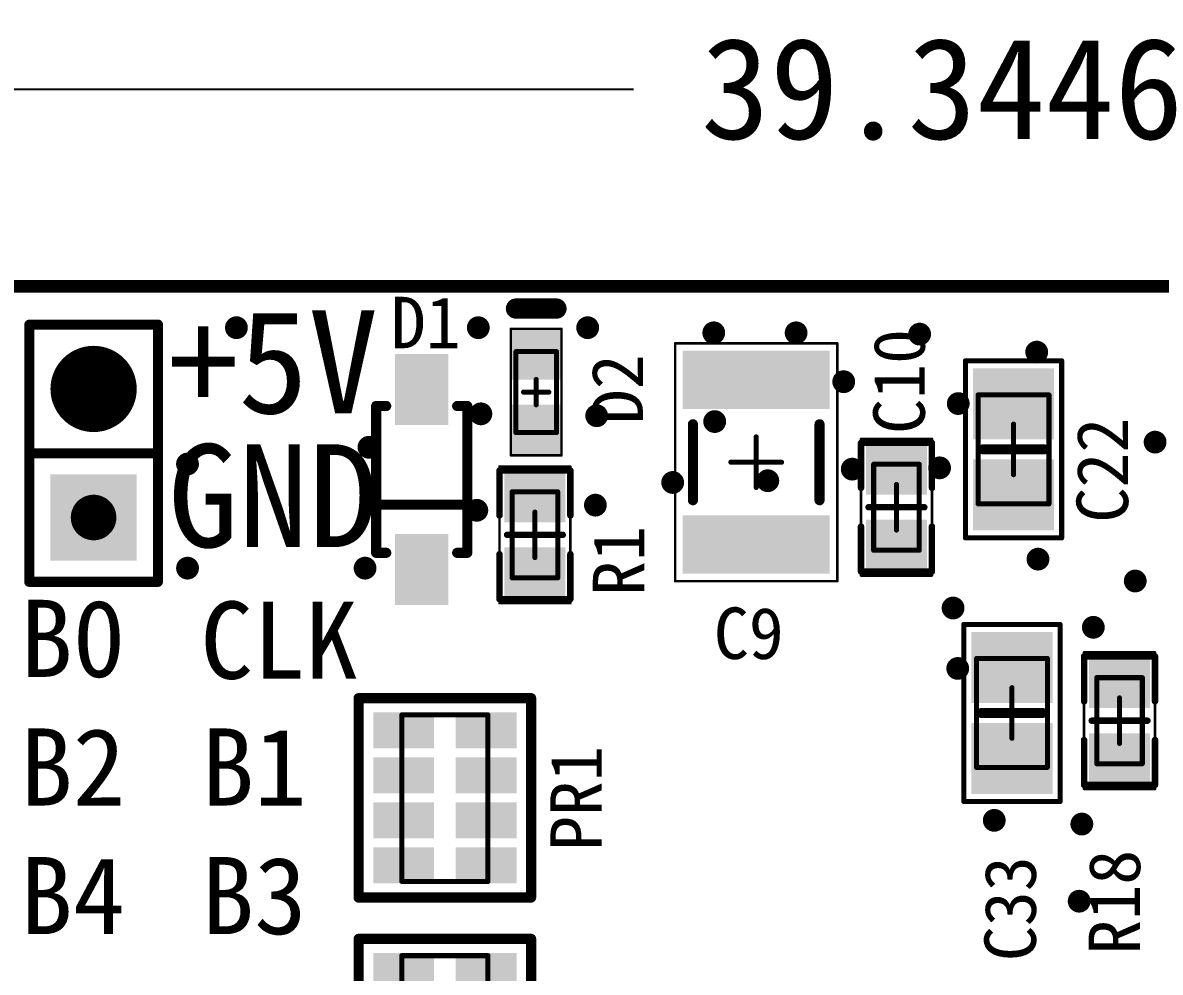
# Model space of a CAD drawing. Extents: x 75 to 173, y 40 to 188.
# Drawn here: x 91.92 to 114.38, y 90.14 to 108.9 of the extents above; entities that cross this region are included whole.
import ezdxf

# ---------------------------------------------------------------- set-up
doc = ezdxf.new("R2010")
doc.units = 0
doc.header["$MEASUREMENT"] = 0
doc.layers.get('0').update_dxf_attribs({"linetype": 'CONTINUOUS'})
doc.layers.get('Defpoints').update_dxf_attribs({"linetype": 'CONTINUOUS'})
for name, color, linetype in [('BOTTOMSOLDER', 6, 'CONTINUOUS'), ('DRILLDRAWING', 1, 'CONTINUOUS'), ('KEEPOUTLAYER', 6, 'CONTINUOUS'), ('MECHANICAL13', 56, 'CONTINUOUS'), ('MECHANICAL15', 56, 'CONTINUOUS'), ('MULTILAYER', 9, 'CONTINUOUS'), ('TOPOVERLAY', 2, 'CONTINUOUS'), ('TOPPASTE', 8, 'CONTINUOUS'), ('TOPSOLDER', 216, 'CONTINUOUS')]:
    doc.layers.add(name, color=color, linetype=linetype)
doc.dimstyles.get("Standard").update_dxf_attribs({"dimtxt": 0.18, "dimasz": 0.18, "dimexe": 0.18, "dimexo": 0.0625, "dimgap": 0.09, "dimtad": 0, "dimtih": 1, "dimtoh": 1, "dimdec": 4, "dimzin": 0, "dimdsep": 46, "dimtxsty": 'STANDARD', "dimcen": 0.09, "dimadec": 0, "dimazin": 0, "dimtfac": 1, "dimtdec": 4, "dimtofl": 0, "dimtmove": 0, "dimatfit": 0, "dimfxl": 1, "dimtolj": 1, "dimtzin": 0, "dimarcsym": 0})

# ---------------------------------------------------------------- blocks, each defined once
blk = doc.blocks.new('R0603_12')
at = {"layer": 'MECHANICAL13', "const_width": 0.1}
for points in [[(0.849998, 0.449999), (-0.850001, 0.449999)], [(-0.850001, -0.450002), (-0.850001, 0.449999)], [(0.849998, -0.450002), (0.849998, 0.449999)], [(0.849998, -0.450002), (-0.850001, -0.450002)]]:
    blk.add_lwpolyline(points, dxfattribs=at)
at = {"layer": 'MECHANICAL13', "const_width": 0.05}
for points in [[(-0.875, 0.449999, 1), (-0.825002, 0.449999, 1)], [(-0.875, 0.449999, 1), (-0.825002, 0.449999, 1)], [(0.825, 0.449999, 1), (0.874997, 0.449999, 1)], [(0.825, 0.449999, 1), (0.874997, 0.449999, 1)], [(-0.875, -0.450002, 1), (-0.825002, -0.450002, 1)], [(-0.875, -0.450002, 1), (-0.825002, -0.450002, 1)], [(0.825, -0.450002, 1), (0.874997, -0.450002, 1)], [(0.825, -0.450002, 1), (0.874997, -0.450002, 1)]]:
    blk.add_lwpolyline(points, format="xyb", close=True, dxfattribs=at)
at = {"layer": 'MECHANICAL15'}
for points, const_width in [([(-1.35, -0.700001), (-1.35, 0.700001)], 0.05), ([(1.35, 0.700001), (-1.35, 0.700001)], 0.05), ([(1.35, -0.700001), (1.35, 0.700001)], 0.05), ([(0, -0.450002), (0, 0.449999)], 0.1), ([(0.449999, 0), (-0.450002, 0)], 0.1), ([(1.35, -0.700001), (-1.35, -0.700001)], 0.05)]:
    blk.add_lwpolyline(points, dxfattribs=dict(at, const_width=const_width))
for points, const_width in [([(-1.362499, 0.700001, 1), (-1.3375, 0.700001, 1)], 0.024999), ([(-1.362499, 0.700001, 1), (-1.3375, 0.700001, 1)], 0.024999), ([(1.3375, 0.700001, 1), (1.362499, 0.700001, 1)], 0.024999), ([(1.3375, 0.700001, 1), (1.362499, 0.700001, 1)], 0.024999), ([(-0.024999, 0.449999, 1), (0.024999, 0.449999, 1)], 0.05), ([(-0.475, 0, 1), (-0.425003, 0, 1)], 0.05), ([(0.425, 0, 1), (0.474998, 0, 1)], 0.05), ([(-0.024999, -0.450002, 1), (0.024999, -0.450002, 1)], 0.05), ([(-1.362499, -0.700001, 1), (-1.3375, -0.700001, 1)], 0.024999), ([(-1.362499, -0.700001, 1), (-1.3375, -0.700001, 1)], 0.024999), ([(1.3375, -0.700001, 1), (1.362499, -0.700001, 1)], 0.024999), ([(1.3375, -0.700001, 1), (1.362499, -0.700001, 1)], 0.024999)]:
    blk.add_lwpolyline(points, format="xyb", close=True, dxfattribs=dict(at, const_width=const_width))
at = {"layer": 'TOPOVERLAY', "const_width": 0.127}
for points in [[(-0.381, 0.700001), (-1.27, 0.700001)], [(-1.27, -0.700001), (-1.27, 0.700001)], [(1.27, 0.700001), (0.381, 0.700001)], [(1.27, -0.700001), (1.27, 0.700001)], [(0, -0.549999), (0, 0.549999)], [(-0.381, -0.700001), (-1.27, -0.700001)], [(1.27, -0.700001), (0.381, -0.700001)]]:
    blk.add_lwpolyline(points, dxfattribs=at)
at = {"layer": 'TOPOVERLAY', "const_width": 0.0635}
for points in [[(-1.30175, 0.700001, 1), (-1.23825, 0.700001, 1)], [(-1.30175, 0.700001, 1), (-1.23825, 0.700001, 1)], [(-0.41275, 0.700001, 1), (-0.34925, 0.700001, 1)], [(0.34925, 0.700001, 1), (0.41275, 0.700001, 1)], [(1.23825, 0.700001, 1), (1.30175, 0.700001, 1)], [(1.23825, 0.700001, 1), (1.30175, 0.700001, 1)], [(-0.03175, 0.549999, 1), (0.03175, 0.549999, 1)], [(-1.30175, -0.700001, 1), (-1.23825, -0.700001, 1)], [(-1.30175, -0.700001, 1), (-1.23825, -0.700001, 1)], [(-0.41275, -0.700001, 1), (-0.34925, -0.700001, 1)], [(-0.03175, -0.549999, 1), (0.03175, -0.549999, 1)], [(0.34925, -0.700001, 1), (0.41275, -0.700001, 1)], [(1.23825, -0.700001, 1), (1.30175, -0.700001, 1)], [(1.23825, -0.700001, 1), (1.30175, -0.700001, 1)]]:
    blk.add_lwpolyline(points, format="xyb", close=True, dxfattribs=at)
at = {"layer": 'TOPPASTE'}
for points in [[(-0.350002, -0.499999), (-0.350002, 0.499999), (-1.15, -0.499999), (-1.15, 0.499999)], [(1.149998, -0.499999), (1.149998, 0.499999), (0.349999, -0.499999), (0.349999, 0.499999)]]:
    blk.add_solid(points, dxfattribs=at)
at = {"layer": 'TOPSOLDER'}
for points in [[(-0.248402, -0.601599), (-0.248402, 0.601599), (-1.2516, -0.601599), (-1.2516, 0.601599)], [(1.251598, -0.601599), (1.251598, 0.601599), (0.248399, -0.601599), (0.248399, 0.601599)]]:
    blk.add_solid(points, dxfattribs=at)
blk = doc.blocks.new('1N5819_15')
at = {"layer": 'TOPOVERLAY', "const_width": 0.2}
for points in [[(-1.45, 0.900001), (-1.45, 0.699999)], [(-1.45, 0.900001), (1.45, 0.900001)], [(-0.499999, 0.900001), (-0.499999, -0.900001)], [(1.45, 0.900001), (1.45, 0.699999)], [(-1.45, -0.700001), (-1.45, -0.900003)], [(1.45, -0.700001), (1.45, -0.900003)], [(-1.45, -0.900001), (1.45, -0.900001)]]:
    blk.add_lwpolyline(points, dxfattribs=at)
at = {"layer": 'TOPOVERLAY', "const_width": 0.1}
for points in [[(-1.5, 0.900001, 1), (-1.4, 0.900001, 1)], [(-1.5, 0.900001, 1), (-1.4, 0.900001, 1)], [(-0.549999, 0.900001, 1), (-0.449999, 0.900001, 1)], [(1.4, 0.900001, 1), (1.5, 0.900001, 1)], [(1.4, 0.900001, 1), (1.5, 0.900001, 1)], [(-1.5, 0.699999, 1), (-1.4, 0.699999, 1)], [(1.4, 0.699999, 1), (1.5, 0.699999, 1)], [(-1.5, -0.700001, 1), (-1.4, -0.700001, 1)], [(1.4, -0.700001, 1), (1.5, -0.700001, 1)], [(-1.5, -0.900001, 1), (-1.4, -0.900001, 1)], [(-1.5, -0.900003, 1), (-1.4, -0.900003, 1)], [(-0.549999, -0.900001, 1), (-0.449999, -0.900001, 1)], [(1.4, -0.900001, 1), (1.5, -0.900001, 1)], [(1.4, -0.900003, 1), (1.5, -0.900003, 1)]]:
    blk.add_lwpolyline(points, format="xyb", close=True, dxfattribs=at)
at = {"layer": 'TOPPASTE'}
for points in [[(-2.377999, -0.425), (-1.178001, -0.425), (-2.377999, 0.425), (-1.178001, 0.425)], [(1.178001, -0.425), (2.377999, -0.425), (1.178001, 0.425), (2.377999, 0.425)]]:
    blk.add_solid(points, dxfattribs=at)
at = {"layer": 'TOPSOLDER'}
for points in [[(-2.479599, -0.5266), (-1.076401, -0.5266), (-2.479599, 0.5266), (-1.076401, 0.5266)], [(1.076401, -0.5266), (2.479599, -0.5266), (1.076401, 0.5266), (2.479599, 0.5266)]]:
    blk.add_solid(points, dxfattribs=at)
blk = doc.blocks.new('C0805_17')
at = {"layer": 'MECHANICAL13', "const_width": 0.1}
for points in [[(1.075002, 0.700004), (-1.074999, 0.700004)], [(-1.074999, -0.699996), (-1.074999, 0.700004)], [(1.075002, -0.699996), (1.075002, 0.700004)], [(1.075002, -0.699996), (-1.074999, -0.699996)]]:
    blk.add_lwpolyline(points, dxfattribs=at)
at = {"layer": 'MECHANICAL13', "const_width": 0.05}
for points in [[(-1.099998, 0.700004, 1), (-1.05, 0.700004, 1)], [(-1.099998, 0.700004, 1), (-1.05, 0.700004, 1)], [(1.050003, 0.700004, 1), (1.1, 0.700004, 1)], [(1.050003, 0.700004, 1), (1.1, 0.700004, 1)], [(-1.099998, -0.699996, 1), (-1.05, -0.699996, 1)], [(-1.099998, -0.699996, 1), (-1.05, -0.699996, 1)], [(1.050003, -0.699996, 1), (1.1, -0.699996, 1)], [(1.050003, -0.699996, 1), (1.1, -0.699996, 1)]]:
    blk.add_lwpolyline(points, format="xyb", close=True, dxfattribs=at)
at = {"layer": 'MECHANICAL15', "const_width": 0.1}
for points in [[(1.750002, 0.950003), (-1.749999, 0.950003)], [(-1.749999, -0.949996), (-1.749999, 0.950003)], [(1.750002, -0.949996), (1.750002, 0.950003)], [(0.000003, -0.499996), (0.000003, 0.500004)], [(0.500002, 0.000003), (-0.499999, 0.000003)], [(1.750002, -0.949996), (-1.749999, -0.949996)]]:
    blk.add_lwpolyline(points, dxfattribs=at)
at = {"layer": 'MECHANICAL15', "const_width": 0.05}
for points in [[(-1.774998, 0.950003, 1), (-1.725, 0.950003, 1)], [(-1.774998, 0.950003, 1), (-1.725, 0.950003, 1)], [(1.725003, 0.950003, 1), (1.775, 0.950003, 1)], [(1.725003, 0.950003, 1), (1.775, 0.950003, 1)], [(-0.024996, 0.500004, 1), (0.025001, 0.500004, 1)], [(-0.524998, 0.000003, 1), (-0.475, 0.000003, 1)], [(0.475003, 0.000003, 1), (0.525, 0.000003, 1)], [(-0.024996, -0.499996, 1), (0.025001, -0.499996, 1)], [(-1.774998, -0.949996, 1), (-1.725, -0.949996, 1)], [(-1.774998, -0.949996, 1), (-1.725, -0.949996, 1)], [(1.725003, -0.949996, 1), (1.775, -0.949996, 1)], [(1.725003, -0.949996, 1), (1.775, -0.949996, 1)]]:
    blk.add_lwpolyline(points, format="xyb", close=True, dxfattribs=at)
at = {"layer": 'TOPOVERLAY', "const_width": 0.2}
blk.add_lwpolyline([(0, -0.599999), (0, 0.599999)], dxfattribs=at)
at = {"layer": 'TOPOVERLAY', "const_width": 0.1}
for points in [[(-0.05, 0.599999, 1), (0.05, 0.599999, 1)], [(-0.05, -0.599999, 1), (0.05, -0.599999, 1)]]:
    blk.add_lwpolyline(points, format="xyb", close=True, dxfattribs=at)
at = {"layer": 'TOPPASTE'}
for points in [[(-0.299999, -0.699996), (-0.299999, 0.700001), (-1.499997, -0.699996), (-1.499997, 0.700001)], [(1.5, -0.699996), (1.5, 0.700001), (0.300002, -0.699996), (0.300002, 0.700001)]]:
    blk.add_solid(points, dxfattribs=at)
at = {"layer": 'TOPSOLDER'}
for points in [[(-0.198399, -0.801596), (-0.198399, 0.801601), (-1.601597, -0.801596), (-1.601597, 0.801601)], [(1.6016, -0.801596), (1.6016, 0.801601), (0.198402, -0.801596), (0.198402, 0.801601)]]:
    blk.add_solid(points, dxfattribs=at)
blk = doc.blocks.new('R0603_74')
at = {"layer": 'MECHANICAL13', "const_width": 0.1}
for points in [[(-0.850001, 0.449999), (0.849998, 0.449999)], [(-0.850001, 0.449999), (-0.850001, -0.450002)], [(0.849998, 0.449999), (0.849998, -0.450002)], [(-0.850001, -0.450002), (0.849998, -0.450002)]]:
    blk.add_lwpolyline(points, dxfattribs=at)
at = {"layer": 'MECHANICAL13', "const_width": 0.05}
for points in [[(-0.875, 0.449999, 1), (-0.825002, 0.449999, 1)], [(-0.875, 0.449999, 1), (-0.825002, 0.449999, 1)], [(0.825, 0.449999, 1), (0.874997, 0.449999, 1)], [(0.825, 0.449999, 1), (0.874997, 0.449999, 1)], [(-0.875, -0.450002, 1), (-0.825002, -0.450002, 1)], [(-0.875, -0.450002, 1), (-0.825002, -0.450002, 1)], [(0.825, -0.450002, 1), (0.874997, -0.450002, 1)], [(0.825, -0.450002, 1), (0.874997, -0.450002, 1)]]:
    blk.add_lwpolyline(points, format="xyb", close=True, dxfattribs=at)
at = {"layer": 'MECHANICAL15'}
for points, const_width in [([(-1.35, 0.700001), (-1.35, -0.700001)], 0.05), ([(-1.35, 0.700001), (1.35, 0.700001)], 0.05), ([(1.35, 0.700001), (1.35, -0.700001)], 0.05), ([(0, 0.449999), (0, -0.450002)], 0.1), ([(-0.450002, 0), (0.449999, 0)], 0.1), ([(-1.35, -0.700001), (1.35, -0.700001)], 0.05)]:
    blk.add_lwpolyline(points, dxfattribs=dict(at, const_width=const_width))
for points, const_width in [([(-1.362499, 0.700001, 1), (-1.3375, 0.700001, 1)], 0.024999), ([(-1.362499, 0.700001, 1), (-1.3375, 0.700001, 1)], 0.024999), ([(1.3375, 0.700001, 1), (1.362499, 0.700001, 1)], 0.024999), ([(1.3375, 0.700001, 1), (1.362499, 0.700001, 1)], 0.024999), ([(-0.024999, 0.449999, 1), (0.024999, 0.449999, 1)], 0.05), ([(-0.475, 0, 1), (-0.425003, 0, 1)], 0.05), ([(0.425, 0, 1), (0.474998, 0, 1)], 0.05), ([(-0.024999, -0.450002, 1), (0.024999, -0.450002, 1)], 0.05), ([(-1.362499, -0.700001, 1), (-1.3375, -0.700001, 1)], 0.024999), ([(-1.362499, -0.700001, 1), (-1.3375, -0.700001, 1)], 0.024999), ([(1.3375, -0.700001, 1), (1.362499, -0.700001, 1)], 0.024999), ([(1.3375, -0.700001, 1), (1.362499, -0.700001, 1)], 0.024999)]:
    blk.add_lwpolyline(points, format="xyb", close=True, dxfattribs=dict(at, const_width=const_width))
at = {"layer": 'TOPOVERLAY', "const_width": 0.127}
for points in [[(-1.27, 0.700001), (-0.381, 0.700001)], [(-1.27, 0.700001), (-1.27, -0.700001)], [(0.381, 0.700001), (1.27, 0.700001)], [(1.27, 0.700001), (1.27, -0.700001)], [(0, 0.549999), (0, -0.549999)], [(-1.27, -0.700001), (-0.381, -0.700001)], [(0.381, -0.700001), (1.27, -0.700001)]]:
    blk.add_lwpolyline(points, dxfattribs=at)
at = {"layer": 'TOPOVERLAY', "const_width": 0.0635}
for points in [[(-1.30175, 0.700001, 1), (-1.23825, 0.700001, 1)], [(-1.30175, 0.700001, 1), (-1.23825, 0.700001, 1)], [(-0.41275, 0.700001, 1), (-0.34925, 0.700001, 1)], [(0.34925, 0.700001, 1), (0.41275, 0.700001, 1)], [(1.23825, 0.700001, 1), (1.30175, 0.700001, 1)], [(1.23825, 0.700001, 1), (1.30175, 0.700001, 1)], [(-0.03175, 0.549999, 1), (0.03175, 0.549999, 1)], [(-1.30175, -0.700001, 1), (-1.23825, -0.700001, 1)], [(-1.30175, -0.700001, 1), (-1.23825, -0.700001, 1)], [(-0.41275, -0.700001, 1), (-0.34925, -0.700001, 1)], [(-0.03175, -0.549999, 1), (0.03175, -0.549999, 1)], [(0.34925, -0.700001, 1), (0.41275, -0.700001, 1)], [(1.23825, -0.700001, 1), (1.30175, -0.700001, 1)], [(1.23825, -0.700001, 1), (1.30175, -0.700001, 1)]]:
    blk.add_lwpolyline(points, format="xyb", close=True, dxfattribs=at)
at = {"layer": 'TOPPASTE'}
for points in [[(-0.350002, -0.499999), (-0.350002, 0.499999), (-1.15, -0.499999), (-1.15, 0.499999)], [(1.149998, -0.499999), (1.149998, 0.499999), (0.349999, -0.499999), (0.349999, 0.499999)]]:
    blk.add_solid(points, dxfattribs=at)
at = {"layer": 'TOPSOLDER'}
for points in [[(-0.248402, -0.601599), (-0.248402, 0.601599), (-1.2516, -0.601599), (-1.2516, 0.601599)], [(1.251598, -0.601599), (1.251598, 0.601599), (0.248399, -0.601599), (0.248399, 0.601599)]]:
    blk.add_solid(points, dxfattribs=at)
blk = doc.blocks.new('PR4_0603_78')
at = {"layer": 'MECHANICAL13', "const_width": 0.1}
for points in [[(1.651, 0.85008), (-1.6383, 0.85008)], [(-1.6383, -0.84992), (-1.6383, 0.85008)], [(1.651, -0.84992), (1.651, 0.85008)], [(1.651, -0.84992), (-1.6383, -0.84992)]]:
    blk.add_lwpolyline(points, dxfattribs=at)
at = {"layer": 'MECHANICAL13', "const_width": 0.05}
for points in [[(-1.663299, 0.85008, 1), (-1.613301, 0.85008, 1)], [(-1.663299, 0.85008, 1), (-1.613301, 0.85008, 1)], [(1.626001, 0.85008, 1), (1.675999, 0.85008, 1)], [(1.626001, 0.85008, 1), (1.675999, 0.85008, 1)], [(-1.663299, -0.84992, 1), (-1.613301, -0.84992, 1)], [(-1.663299, -0.84992, 1), (-1.613301, -0.84992, 1)], [(1.626001, -0.84992, 1), (1.675999, -0.84992, 1)], [(1.626001, -0.84992, 1), (1.675999, -0.84992, 1)]]:
    blk.add_lwpolyline(points, format="xyb", close=True, dxfattribs=at)
at = {"layer": 'TOPOVERLAY', "const_width": 0.2032}
for points in [[(1.9685, 1.7018), (-1.9685, 1.7018)], [(-1.9685, -1.7018), (-1.9685, 1.7018)], [(1.9685, -1.7018), (1.9685, 1.7018)], [(1.9685, -1.7018), (-1.9685, -1.7018)]]:
    blk.add_lwpolyline(points, dxfattribs=at)
at = {"layer": 'TOPOVERLAY', "const_width": 0.1016}
for points in [[(-2.0193, 1.7018, 1), (-1.9177, 1.7018, 1)], [(-2.0193, 1.7018, 1), (-1.9177, 1.7018, 1)], [(1.9177, 1.7018, 1), (2.0193, 1.7018, 1)], [(1.9177, 1.7018, 1), (2.0193, 1.7018, 1)], [(-2.0193, -1.7018, 1), (-1.9177, -1.7018, 1)], [(-2.0193, -1.7018, 1), (-1.9177, -1.7018, 1)], [(1.9177, -1.7018, 1), (2.0193, -1.7018, 1)], [(1.9177, -1.7018, 1), (2.0193, -1.7018, 1)]]:
    blk.add_lwpolyline(points, format="xyb", close=True, dxfattribs=at)
at = {"layer": 'TOPPASTE'}
for points in [[(-1.0795, 0.312804), (-1.0795, 1.312802), (-1.5875, 0.312804), (-1.5875, 1.312802)], [(-0.1905, 0.312801), (-0.1905, 1.312799), (-0.6985, 0.312801), (-0.6985, 1.312799)], [(0.6985, 0.312801), (0.6985, 1.312799), (0.1905, 0.312801), (0.1905, 1.312799)], [(1.587503, 0.312801), (1.587503, 1.312799), (1.079503, 0.312801), (1.079503, 1.312799)], [(-1.0795, -1.312799), (-1.0795, -0.312801), (-1.5875, -1.312799), (-1.5875, -0.312801)], [(-0.1905, -1.312799), (-0.1905, -0.312801), (-0.6985, -1.312799), (-0.6985, -0.312801)], [(0.6985, -1.312799), (0.6985, -0.312801), (0.1905, -1.312799), (0.1905, -0.312801)], [(1.5875, -1.312799), (1.5875, -0.312801), (1.0795, -1.312799), (1.0795, -0.312801)]]:
    blk.add_solid(points, dxfattribs=at)
at = {"layer": 'TOPSOLDER'}
for points in [[(-0.9779, 0.211204), (-0.9779, 1.414402), (-1.6891, 0.211204), (-1.6891, 1.414402)], [(-0.0889, 0.211201), (-0.0889, 1.414399), (-0.8001, 0.211201), (-0.8001, 1.414399)], [(0.8001, 0.211201), (0.8001, 1.414399), (0.0889, 0.211201), (0.0889, 1.414399)], [(1.689103, 0.211201), (1.689103, 1.414399), (0.977903, 0.211201), (0.977903, 1.414399)], [(-0.9779, -1.414399), (-0.9779, -0.211201), (-1.6891, -1.414399), (-1.6891, -0.211201)], [(-0.0889, -1.414399), (-0.0889, -0.211201), (-0.8001, -1.414399), (-0.8001, -0.211201)], [(0.8001, -1.414399), (0.8001, -0.211201), (0.0889, -1.414399), (0.0889, -0.211201)], [(1.6891, -1.414399), (1.6891, -0.211201), (0.9779, -1.414399), (0.9779, -0.211201)]]:
    blk.add_solid(points, dxfattribs=at)
blk = doc.blocks.new('PR4_0603_79')
at = {"layer": 'MECHANICAL13', "const_width": 0.1}
for points in [[(1.651, 0.85008), (-1.6383, 0.85008)], [(-1.6383, -0.84992), (-1.6383, 0.85008)], [(1.651, -0.84992), (1.651, 0.85008)], [(1.651, -0.84992), (-1.6383, -0.84992)]]:
    blk.add_lwpolyline(points, dxfattribs=at)
at = {"layer": 'MECHANICAL13', "const_width": 0.05}
for points in [[(-1.663299, 0.85008, 1), (-1.613301, 0.85008, 1)], [(-1.663299, 0.85008, 1), (-1.613301, 0.85008, 1)], [(1.626001, 0.85008, 1), (1.675999, 0.85008, 1)], [(1.626001, 0.85008, 1), (1.675999, 0.85008, 1)], [(-1.663299, -0.84992, 1), (-1.613301, -0.84992, 1)], [(-1.663299, -0.84992, 1), (-1.613301, -0.84992, 1)], [(1.626001, -0.84992, 1), (1.675999, -0.84992, 1)], [(1.626001, -0.84992, 1), (1.675999, -0.84992, 1)]]:
    blk.add_lwpolyline(points, format="xyb", close=True, dxfattribs=at)
at = {"layer": 'TOPOVERLAY', "const_width": 0.2032}
for points in [[(1.9685, 1.7018), (-1.9685, 1.7018)], [(-1.9685, -1.7018), (-1.9685, 1.7018)], [(1.9685, -1.7018), (1.9685, 1.7018)], [(1.9685, -1.7018), (-1.9685, -1.7018)]]:
    blk.add_lwpolyline(points, dxfattribs=at)
at = {"layer": 'TOPOVERLAY', "const_width": 0.1016}
for points in [[(-2.0193, 1.7018, 1), (-1.9177, 1.7018, 1)], [(-2.0193, 1.7018, 1), (-1.9177, 1.7018, 1)], [(1.9177, 1.7018, 1), (2.0193, 1.7018, 1)], [(1.9177, 1.7018, 1), (2.0193, 1.7018, 1)], [(-2.0193, -1.7018, 1), (-1.9177, -1.7018, 1)], [(-2.0193, -1.7018, 1), (-1.9177, -1.7018, 1)], [(1.9177, -1.7018, 1), (2.0193, -1.7018, 1)], [(1.9177, -1.7018, 1), (2.0193, -1.7018, 1)]]:
    blk.add_lwpolyline(points, format="xyb", close=True, dxfattribs=at)
at = {"layer": 'TOPPASTE'}
for points in [[(-1.0795, 0.312804), (-1.0795, 1.312802), (-1.5875, 0.312804), (-1.5875, 1.312802)], [(-0.1905, 0.312801), (-0.1905, 1.312799), (-0.6985, 0.312801), (-0.6985, 1.312799)], [(0.6985, 0.312801), (0.6985, 1.312799), (0.1905, 0.312801), (0.1905, 1.312799)], [(1.587503, 0.312801), (1.587503, 1.312799), (1.079503, 0.312801), (1.079503, 1.312799)], [(-1.0795, -1.312799), (-1.0795, -0.312801), (-1.5875, -1.312799), (-1.5875, -0.312801)], [(-0.1905, -1.312799), (-0.1905, -0.312801), (-0.6985, -1.312799), (-0.6985, -0.312801)], [(0.6985, -1.312799), (0.6985, -0.312801), (0.1905, -1.312799), (0.1905, -0.312801)], [(1.5875, -1.312799), (1.5875, -0.312801), (1.0795, -1.312799), (1.0795, -0.312801)]]:
    blk.add_solid(points, dxfattribs=at)
at = {"layer": 'TOPSOLDER'}
for points in [[(-0.9779, 0.211204), (-0.9779, 1.414402), (-1.6891, 0.211204), (-1.6891, 1.414402)], [(-0.0889, 0.211201), (-0.0889, 1.414399), (-0.8001, 0.211201), (-0.8001, 1.414399)], [(0.8001, 0.211201), (0.8001, 1.414399), (0.0889, 0.211201), (0.0889, 1.414399)], [(1.689103, 0.211201), (1.689103, 1.414399), (0.977903, 0.211201), (0.977903, 1.414399)], [(-0.9779, -1.414399), (-0.9779, -0.211201), (-1.6891, -1.414399), (-1.6891, -0.211201)], [(-0.0889, -1.414399), (-0.0889, -0.211201), (-0.8001, -1.414399), (-0.8001, -0.211201)], [(0.8001, -1.414399), (0.8001, -0.211201), (0.0889, -1.414399), (0.0889, -0.211201)], [(1.6891, -1.414399), (1.6891, -0.211201), (0.9779, -1.414399), (0.9779, -0.211201)]]:
    blk.add_solid(points, dxfattribs=at)
blk = doc.blocks.new('PIN_HDR1X2_2_54___84')
at = {"layer": 'BOTTOMSOLDER', "const_width": 0.851598}
blk.add_lwpolyline([(0.844199, 0, 1), (1.695801, 0, 1)], format="xyb", close=True, dxfattribs=at)
at = {"layer": 'BOTTOMSOLDER'}
blk.add_solid([(-2.121598, -0.851598), (-0.418401, -0.851598), (-2.121598, 0.851598), (-0.418401, 0.851598)], dxfattribs=at)
at = {"layer": 'DRILLDRAWING', "const_width": 0.449999}
for points in [[(-1.495001, 0, 1), (-1.044999, 0, 1)], [(1.044999, 0, 1), (1.495001, 0, 1)]]:
    blk.add_lwpolyline(points, format="xyb", close=True, dxfattribs=at)
at = {"layer": 'MULTILAYER', "const_width": 0.749999}
blk.add_lwpolyline([(0.894999, 0, 1), (1.645001, 0, 1)], format="xyb", close=True, dxfattribs=at)
at = {"layer": 'MULTILAYER'}
blk.add_solid([(-2.019998, -0.749999), (-0.520002, -0.749999), (-2.019998, 0.749999), (-0.520002, 0.749999)], dxfattribs=at)
at = {"layer": 'TOPOVERLAY'}
for points, const_width in [([(-2.54, 1.27), (-2.54, -1.27)], 0.2), ([(-2.54, 1.27), (2.54, 1.27)], 0.19558), ([(0, 1.27), (0, -1.27)], 0.19558), ([(2.54, 1.27), (2.54, -1.27)], 0.19558), ([(-2.54, -1.27), (2.54, -1.27)], 0.2)]:
    blk.add_lwpolyline(points, dxfattribs=dict(at, const_width=const_width))
for points, const_width in [([(-2.59, 1.27, 1), (-2.49, 1.27, 1)], 0.1), ([(-2.588895, 1.27, 1), (-2.491105, 1.27, 1)], 0.09779), ([(-0.048895, 1.27, 1), (0.048895, 1.27, 1)], 0.09779), ([(2.491105, 1.27, 1), (2.588895, 1.27, 1)], 0.09779), ([(2.491105, 1.27, 1), (2.588895, 1.27, 1)], 0.09779), ([(-2.59, -1.27, 1), (-2.49, -1.27, 1)], 0.1), ([(-2.59, -1.27, 1), (-2.49, -1.27, 1)], 0.1), ([(-0.048895, -1.27, 1), (0.048895, -1.27, 1)], 0.09779), ([(2.49, -1.27, 1), (2.59, -1.27, 1)], 0.1), ([(2.491105, -1.27, 1), (2.588895, -1.27, 1)], 0.09779)]:
    blk.add_lwpolyline(points, format="xyb", close=True, dxfattribs=dict(at, const_width=const_width))
at = {"layer": 'TOPSOLDER', "const_width": 0.851598}
blk.add_lwpolyline([(0.844199, 0, 1), (1.695801, 0, 1)], format="xyb", close=True, dxfattribs=at)
at = {"layer": 'TOPSOLDER'}
blk.add_solid([(-2.121598, -0.851598), (-0.418401, -0.851598), (-2.121598, 0.851598), (-0.418401, 0.851598)], dxfattribs=at)
blk = doc.blocks.new('LED_0603_RED_87')
at = {"layer": 'MECHANICAL13', "const_width": 0.1}
for points in [[(-0.800001, 0.399999), (-0.800001, -0.399999)], [(-0.800001, 0.399999), (0.800001, 0.399999)], [(0.800001, 0.399999), (0.800001, -0.399999)], [(-0.800001, -0.399999), (0.800001, -0.399999)]]:
    blk.add_lwpolyline(points, dxfattribs=at)
at = {"layer": 'MECHANICAL13', "const_width": 0.05}
for points in [[(-0.825, 0.399999, 1), (-0.775002, 0.399999, 1)], [(-0.825, 0.399999, 1), (-0.775002, 0.399999, 1)], [(0.775002, 0.399999, 1), (0.825, 0.399999, 1)], [(0.775002, 0.399999, 1), (0.825, 0.399999, 1)], [(-0.825, -0.399999, 1), (-0.775002, -0.399999, 1)], [(-0.825, -0.399999, 1), (-0.775002, -0.399999, 1)], [(0.775002, -0.399999, 1), (0.825, -0.399999, 1)], [(0.775002, -0.399999, 1), (0.825, -0.399999, 1)]]:
    blk.add_lwpolyline(points, format="xyb", close=True, dxfattribs=at)
at = {"layer": 'MECHANICAL15'}
for points, const_width in [([(-1.250003, 0.499999), (-1.250003, -0.499999)], 0.05), ([(-1.250003, 0.499999), (1.250003, 0.499999)], 0.05), ([(1.250003, 0.499999), (1.250003, -0.499999)], 0.05), ([(0, 0.249999), (0, -0.249999)], 0.1), ([(-0.249999, 0), (0.249999, 0)], 0.1), ([(-1.250003, -0.499999), (1.250003, -0.499999)], 0.05)]:
    blk.add_lwpolyline(points, dxfattribs=dict(at, const_width=const_width))
for points, const_width in [([(-1.262502, 0.499999, 1), (-1.237503, 0.499999, 1)], 0.024999), ([(-1.262502, 0.499999, 1), (-1.237503, 0.499999, 1)], 0.024999), ([(1.237503, 0.499999, 1), (1.262502, 0.499999, 1)], 0.024999), ([(1.237503, 0.499999, 1), (1.262502, 0.499999, 1)], 0.024999), ([(-0.024999, 0.249999, 1), (0.024999, 0.249999, 1)], 0.05), ([(-0.274998, 0, 1), (-0.225001, 0, 1)], 0.05), ([(0.225001, 0, 1), (0.274998, 0, 1)], 0.05), ([(-0.024999, -0.249999, 1), (0.024999, -0.249999, 1)], 0.05), ([(-1.262502, -0.499999, 1), (-1.237503, -0.499999, 1)], 0.024999), ([(-1.262502, -0.499999, 1), (-1.237503, -0.499999, 1)], 0.024999), ([(1.237503, -0.499999, 1), (1.262502, -0.499999, 1)], 0.024999), ([(1.237503, -0.499999, 1), (1.262502, -0.499999, 1)], 0.024999)]:
    blk.add_lwpolyline(points, format="xyb", close=True, dxfattribs=dict(at, const_width=const_width))
at = {"layer": 'TOPOVERLAY', "const_width": 0.2}
for points in [[(1.550002, 0.399999, 1), (1.750002, 0.399999, 1)], [(1.550002, -0.399999, 1), (1.750002, -0.399999, 1)]]:
    blk.add_lwpolyline(points, format="xyb", close=True, dxfattribs=at)
at = {"layer": 'TOPOVERLAY', "const_width": 0.399999}
blk.add_lwpolyline([(1.650002, 0.399999), (1.650002, -0.399999)], dxfattribs=at)
at = {"layer": 'TOPPASTE'}
for points in [[(-0.350002, 0.399999), (-1.15, 0.399999), (-0.350002, -0.399999), (-1.15, -0.399999)], [(1.15, 0.399999), (0.350002, 0.399999), (1.15, -0.399999), (0.350002, -0.399999)]]:
    blk.add_solid(points, dxfattribs=at)
at = {"layer": 'TOPSOLDER'}
for points in [[(-0.248402, 0.501599), (-1.2516, 0.501599), (-0.248402, -0.501599), (-1.2516, -0.501599)], [(1.2516, 0.501599), (0.248402, 0.501599), (1.2516, -0.501599), (0.248402, -0.501599)]]:
    blk.add_solid(points, dxfattribs=at)
blk = doc.blocks.new('C0805_111')
at = {"layer": 'MECHANICAL13', "const_width": 0.1}
for points in [[(-1.074999, 0.700004), (1.075002, 0.700004)], [(-1.074999, 0.700004), (-1.074999, -0.699996)], [(1.075002, 0.700004), (1.075002, -0.699996)], [(-1.074999, -0.699996), (1.075002, -0.699996)]]:
    blk.add_lwpolyline(points, dxfattribs=at)
at = {"layer": 'MECHANICAL13', "const_width": 0.05}
for points in [[(-1.099998, 0.700004, 1), (-1.05, 0.700004, 1)], [(-1.099998, 0.700004, 1), (-1.05, 0.700004, 1)], [(1.050003, 0.700004, 1), (1.1, 0.700004, 1)], [(1.050003, 0.700004, 1), (1.1, 0.700004, 1)], [(-1.099998, -0.699996, 1), (-1.05, -0.699996, 1)], [(-1.099998, -0.699996, 1), (-1.05, -0.699996, 1)], [(1.050003, -0.699996, 1), (1.1, -0.699996, 1)], [(1.050003, -0.699996, 1), (1.1, -0.699996, 1)]]:
    blk.add_lwpolyline(points, format="xyb", close=True, dxfattribs=at)
at = {"layer": 'MECHANICAL15', "const_width": 0.1}
for points in [[(-1.749999, 0.950003), (1.750002, 0.950003)], [(-1.749999, 0.950003), (-1.749999, -0.949996)], [(1.750002, 0.950003), (1.750002, -0.949996)], [(0.000003, 0.500004), (0.000003, -0.499996)], [(-0.499999, 0.000003), (0.500002, 0.000003)], [(-1.749999, -0.949996), (1.750002, -0.949996)]]:
    blk.add_lwpolyline(points, dxfattribs=at)
at = {"layer": 'MECHANICAL15', "const_width": 0.05}
for points in [[(-1.774998, 0.950003, 1), (-1.725, 0.950003, 1)], [(-1.774998, 0.950003, 1), (-1.725, 0.950003, 1)], [(1.725003, 0.950003, 1), (1.775, 0.950003, 1)], [(1.725003, 0.950003, 1), (1.775, 0.950003, 1)], [(-0.024996, 0.500004, 1), (0.025001, 0.500004, 1)], [(-0.524998, 0.000003, 1), (-0.475, 0.000003, 1)], [(0.475003, 0.000003, 1), (0.525, 0.000003, 1)], [(-0.024996, -0.499996, 1), (0.025001, -0.499996, 1)], [(-1.774998, -0.949996, 1), (-1.725, -0.949996, 1)], [(-1.774998, -0.949996, 1), (-1.725, -0.949996, 1)], [(1.725003, -0.949996, 1), (1.775, -0.949996, 1)], [(1.725003, -0.949996, 1), (1.775, -0.949996, 1)]]:
    blk.add_lwpolyline(points, format="xyb", close=True, dxfattribs=at)
at = {"layer": 'TOPOVERLAY', "const_width": 0.2}
blk.add_lwpolyline([(0, 0.599999), (0, -0.599999)], dxfattribs=at)
at = {"layer": 'TOPOVERLAY', "const_width": 0.1}
for points in [[(-0.05, 0.599999, 1), (0.05, 0.599999, 1)], [(-0.05, -0.599999, 1), (0.05, -0.599999, 1)]]:
    blk.add_lwpolyline(points, format="xyb", close=True, dxfattribs=at)
at = {"layer": 'TOPPASTE'}
for points in [[(-0.299999, -0.699996), (-0.299999, 0.700001), (-1.499997, -0.699996), (-1.499997, 0.700001)], [(1.5, -0.699996), (1.5, 0.700001), (0.300002, -0.699996), (0.300002, 0.700001)]]:
    blk.add_solid(points, dxfattribs=at)
at = {"layer": 'TOPSOLDER'}
for points in [[(-0.198399, -0.801596), (-0.198399, 0.801601), (-1.601597, -0.801596), (-1.601597, 0.801601)], [(1.6016, -0.801596), (1.6016, 0.801601), (0.198402, -0.801596), (0.198402, 0.801601)]]:
    blk.add_solid(points, dxfattribs=at)
blk = doc.blocks.new('C0603_119')
at = {"layer": 'MECHANICAL13', "const_width": 0.1}
for points in [[(-0.850001, -0.450002), (-0.850001, 0.449999)], [(0.849998, 0.449999), (-0.850001, 0.449999)], [(0.849998, -0.450002), (0.849998, 0.449999)], [(0.849998, -0.450002), (-0.850001, -0.450002)]]:
    blk.add_lwpolyline(points, dxfattribs=at)
at = {"layer": 'MECHANICAL13', "const_width": 0.05}
for points in [[(-0.875, 0.449999, 1), (-0.825002, 0.449999, 1)], [(-0.875, 0.449999, 1), (-0.825002, 0.449999, 1)], [(0.825, 0.449999, 1), (0.874997, 0.449999, 1)], [(0.825, 0.449999, 1), (0.874997, 0.449999, 1)], [(-0.875, -0.450002, 1), (-0.825002, -0.450002, 1)], [(-0.875, -0.450002, 1), (-0.825002, -0.450002, 1)], [(0.825, -0.450002, 1), (0.874997, -0.450002, 1)], [(0.825, -0.450002, 1), (0.874997, -0.450002, 1)]]:
    blk.add_lwpolyline(points, format="xyb", close=True, dxfattribs=at)
at = {"layer": 'MECHANICAL15'}
for points, const_width in [([(1.35, 0.700001), (-1.35, 0.700001)], 0.05), ([(-1.35, -0.700001), (-1.35, 0.700001)], 0.05), ([(1.35, -0.700001), (1.35, 0.700001)], 0.05), ([(0, -0.450002), (0, 0.449999)], 0.1), ([(0.449999, 0), (-0.450002, 0)], 0.1), ([(1.35, -0.700001), (-1.35, -0.700001)], 0.05)]:
    blk.add_lwpolyline(points, dxfattribs=dict(at, const_width=const_width))
for points, const_width in [([(-1.362499, 0.700001, 1), (-1.3375, 0.700001, 1)], 0.024999), ([(-1.362499, 0.700001, 1), (-1.3375, 0.700001, 1)], 0.024999), ([(1.3375, 0.700001, 1), (1.362499, 0.700001, 1)], 0.024999), ([(1.3375, 0.700001, 1), (1.362499, 0.700001, 1)], 0.024999), ([(-0.024999, 0.449999, 1), (0.024999, 0.449999, 1)], 0.05), ([(-0.475, 0, 1), (-0.425003, 0, 1)], 0.05), ([(0.425, 0, 1), (0.474998, 0, 1)], 0.05), ([(-0.024999, -0.450002, 1), (0.024999, -0.450002, 1)], 0.05), ([(-1.362499, -0.700001, 1), (-1.3375, -0.700001, 1)], 0.024999), ([(-1.362499, -0.700001, 1), (-1.3375, -0.700001, 1)], 0.024999), ([(1.3375, -0.700001, 1), (1.362499, -0.700001, 1)], 0.024999), ([(1.3375, -0.700001, 1), (1.362499, -0.700001, 1)], 0.024999)]:
    blk.add_lwpolyline(points, format="xyb", close=True, dxfattribs=dict(at, const_width=const_width))
at = {"layer": 'TOPOVERLAY', "const_width": 0.127}
for points in [[(-1.27, -0.700001), (-1.27, 0.700001)], [(-0.381, 0.700001), (-1.27, 0.700001)], [(1.27, 0.700001), (0.381, 0.700001)], [(1.27, -0.700001), (1.27, 0.700001)], [(0, -0.549999), (0, 0.549999)], [(-0.381, -0.700001), (-1.27, -0.700001)], [(1.27, -0.700001), (0.381, -0.700001)]]:
    blk.add_lwpolyline(points, dxfattribs=at)
at = {"layer": 'TOPOVERLAY', "const_width": 0.0635}
for points in [[(-1.30175, 0.700001, 1), (-1.23825, 0.700001, 1)], [(-1.30175, 0.700001, 1), (-1.23825, 0.700001, 1)], [(-0.41275, 0.700001, 1), (-0.34925, 0.700001, 1)], [(0.34925, 0.700001, 1), (0.41275, 0.700001, 1)], [(1.23825, 0.700001, 1), (1.30175, 0.700001, 1)], [(1.23825, 0.700001, 1), (1.30175, 0.700001, 1)], [(-0.03175, 0.549999, 1), (0.03175, 0.549999, 1)], [(-1.30175, -0.700001, 1), (-1.23825, -0.700001, 1)], [(-1.30175, -0.700001, 1), (-1.23825, -0.700001, 1)], [(-0.41275, -0.700001, 1), (-0.34925, -0.700001, 1)], [(-0.03175, -0.549999, 1), (0.03175, -0.549999, 1)], [(0.34925, -0.700001, 1), (0.41275, -0.700001, 1)], [(1.23825, -0.700001, 1), (1.30175, -0.700001, 1)], [(1.23825, -0.700001, 1), (1.30175, -0.700001, 1)]]:
    blk.add_lwpolyline(points, format="xyb", close=True, dxfattribs=at)
at = {"layer": 'TOPPASTE'}
for points in [[(-0.350002, -0.499999), (-0.350002, 0.499999), (-1.15, -0.499999), (-1.15, 0.499999)], [(1.149998, -0.499999), (1.149998, 0.499999), (0.349999, -0.499999), (0.349999, 0.499999)]]:
    blk.add_solid(points, dxfattribs=at)
at = {"layer": 'TOPSOLDER'}
for points in [[(-0.248402, -0.601599), (-0.248402, 0.601599), (-1.2516, -0.601599), (-1.2516, 0.601599)], [(1.251598, -0.601599), (1.251598, 0.601599), (0.248399, -0.601599), (0.248399, 0.601599)]]:
    blk.add_solid(points, dxfattribs=at)
blk = doc.blocks.new('C1210_120')
at = {"layer": 'MECHANICAL15'}
for points, const_width in [([(2.35, 1.599999), (-2.35, 1.599999)], 0.05), ([(-2.35, -1.599999), (-2.35, 1.599999)], 0.05), ([(2.35, -1.599999), (2.35, 1.599999)], 0.05), ([(0, -0.499999), (0, 0.499999)], 0.1), ([(0.499999, 0), (-0.500002, 0)], 0.1), ([(2.35, -1.599999), (-2.35, -1.599999)], 0.05)]:
    blk.add_lwpolyline(points, dxfattribs=dict(at, const_width=const_width))
for points, const_width in [([(-2.3625, 1.599999, 1), (-2.337501, 1.599999, 1)], 0.024999), ([(-2.3625, 1.599999, 1), (-2.337501, 1.599999, 1)], 0.024999), ([(2.337501, 1.599999, 1), (2.3625, 1.599999, 1)], 0.024999), ([(2.337501, 1.599999, 1), (2.3625, 1.599999, 1)], 0.024999), ([(-0.024999, 0.499999, 1), (0.024999, 0.499999, 1)], 0.05), ([(-0.525, 0, 1), (-0.475003, 0, 1)], 0.05), ([(0.475, 0, 1), (0.524998, 0, 1)], 0.05), ([(-0.024999, -0.499999, 1), (0.024999, -0.499999, 1)], 0.05), ([(-2.3625, -1.599999, 1), (-2.337501, -1.599999, 1)], 0.024999), ([(-2.3625, -1.599999, 1), (-2.337501, -1.599999, 1)], 0.024999), ([(2.337501, -1.599999, 1), (2.3625, -1.599999, 1)], 0.024999), ([(2.337501, -1.599999, 1), (2.3625, -1.599999, 1)], 0.024999)]:
    blk.add_lwpolyline(points, format="xyb", close=True, dxfattribs=dict(at, const_width=const_width))
at = {"layer": 'TOPOVERLAY', "const_width": 0.2}
for points in [[(0.749999, 1.25), (-0.750001, 1.25)], [(0.749999, -1.25), (-0.750001, -1.25)]]:
    blk.add_lwpolyline(points, dxfattribs=at)
at = {"layer": 'TOPOVERLAY', "const_width": 0.1}
for points in [[(-0.800001, 1.25, 1), (-0.700001, 1.25, 1)], [(0.699999, 1.25, 1), (0.799998, 1.25, 1)], [(-0.800001, -1.25, 1), (-0.700001, -1.25, 1)], [(0.699999, -1.25, 1), (0.799998, -1.25, 1)]]:
    blk.add_lwpolyline(points, format="xyb", close=True, dxfattribs=at)
at = {"layer": 'TOPPASTE'}
for points in [[(-1.15, -1.35), (-1.15, 1.35), (-2.100001, -1.35), (-2.100001, 1.35)], [(2.100001, -1.35), (2.100001, 1.35), (1.15, -1.35), (1.15, 1.35)]]:
    blk.add_solid(points, dxfattribs=at)
at = {"layer": 'TOPSOLDER'}
for points in [[(-1.0484, -1.4516), (-1.0484, 1.4516), (-2.201601, -1.4516), (-2.201601, 1.4516)], [(2.201601, -1.4516), (2.201601, 1.4516), (1.0484, -1.4516), (1.0484, 1.4516)]]:
    blk.add_solid(points, dxfattribs=at)
blk = doc.blocks.new('*D133')
at = {"color": 0, "linetype": 'Continuous', "lineweight": -2}
for p, q in [((90.401, 101.975), (90.401, 107.763)), ((90.581, 107.583), (103.983, 107.583)), ((129.566, 107.583), (116.163, 107.583)), ((129.746, 100.683), (129.746, 107.763))]:
    blk.add_line(p, q, dxfattribs=at)
at = {"color": 0, "linetype": 'Continuous'}
for points in [[(90.581, 107.613), (90.581, 107.553), (90.401, 107.583)], [(129.566, 107.553), (129.566, 107.613), (129.746, 107.583)]]:
    blk.add_solid(points, dxfattribs=at)
at = {"layer": 'Defpoints', "color": 0, "linetype": 'Continuous'}
for p in [(129.746, 107.583), (90.401, 101.913), (129.746, 100.621)]:
    blk.add_point(p, dxfattribs=at)
at = {"color": 0, "linetype": 'Continuous', "insert": (110.073, 107.583), "char_height": 2, "attachment_point": 5}
blk.add_mtext('\\A1;39.3446', dxfattribs=at)

msp = doc.modelspace()

# ---------------------------------------------------------------- linework, layer by layer
at = {"layer": 'DRILLDRAWING', "const_width": 0.1}
for points in [[(96.09139, 102.872, 1), (96.19139, 102.872, 1)], [(100.86659, 102.872, 1), (100.96659, 102.872, 1)], [(103.02559, 102.872, 1), (103.12559, 102.872, 1)], [(105.51479, 102.7704, 1), (105.61479, 102.7704, 1)], [(107.14039, 102.7704, 1), (107.24039, 102.7704, 1)], [(109.57879, 102.745, 1), (109.67879, 102.745, 1)], [(111.89019, 102.3894, 1), (111.99019, 102.3894, 1)], [(108.08019, 101.8052, 1), (108.18019, 101.8052, 1)], [(110.34079, 101.3734, 1), (110.44079, 101.3734, 1)], [(100.91739, 101.1702, 1), (101.01739, 101.1702, 1)], [(103.20339, 101.1328, 1), (103.30339, 101.1328, 1)], [(105.53314, 101.0178, 1), (105.63314, 101.0178, 1)], [(98.70759, 100.5098, 1), (98.80759, 100.5098, 1)], [(114.22699, 100.6114, 1), (114.32699, 100.6114, 1)], [(95.12619, 100.1796, 1), (95.22619, 100.1796, 1)], [(108.24818, 100.078, 1), (108.34818, 100.078, 1)], [(109.97289, 100.1034, 1), (110.07289, 100.1034, 1)], [(106.58159, 99.8494, 1), (106.68159, 99.8494, 1)], [(104.70384, 99.81451, 1), (104.80384, 99.81451, 1)], [(100.83722, 99.2652, 1), (100.93722, 99.2652, 1)], [(103.17799, 99.3668, 1), (103.27799, 99.3668, 1)], [(111.91559, 98.3, 1), (112.01559, 98.3, 1)], [(95.12619, 98.1222, 1), (95.22619, 98.1222, 1)], [(98.63139, 98.1222, 1), (98.73139, 98.1222, 1)], [(113.83475, 97.8682, 1), (113.93475, 97.8682, 1)], [(110.23919, 97.3348, 1), (110.33919, 97.3348, 1)], [(113.00779, 96.9538, 1), (113.10779, 96.9538, 1)], [(110.3311, 96.141, 1), (110.43111, 96.141, 1)], [(111.05199, 93.14049, 1), (111.15199, 93.14049, 1)], [(112.78088, 93.0676, 1), (112.88088, 93.0676, 1)], [(112.72839, 91.5436, 1), (112.82839, 91.5436, 1)]]:
    msp.add_lwpolyline(points, format="xyb", close=True, dxfattribs=at)
at = {"layer": 'KEEPOUTLAYER', "const_width": 0.254}
msp.add_lwpolyline([(86.337, 103.69), (155.47199, 103.69)], dxfattribs=at)
at = {"layer": 'MULTILAYER', "const_width": 0.225}
for points in [[(96.02889, 102.872, 1), (96.25389, 102.872, 1)], [(100.80409, 102.872, 1), (101.02909, 102.872, 1)], [(102.96309, 102.872, 1), (103.18809, 102.872, 1)], [(105.45229, 102.7704, 1), (105.67729, 102.7704, 1)], [(107.07789, 102.7704, 1), (107.30289, 102.7704, 1)], [(109.51629, 102.745, 1), (109.74129, 102.745, 1)], [(111.82769, 102.3894, 1), (112.05269, 102.3894, 1)], [(108.01769, 101.8052, 1), (108.24269, 101.8052, 1)], [(110.27829, 101.3734, 1), (110.50329, 101.3734, 1)], [(100.85489, 101.1702, 1), (101.07989, 101.1702, 1)], [(103.14089, 101.1328, 1), (103.36589, 101.1328, 1)], [(105.47064, 101.0178, 1), (105.69564, 101.0178, 1)], [(114.16449, 100.6114, 1), (114.38949, 100.6114, 1)], [(98.64509, 100.5098, 1), (98.87009, 100.5098, 1)], [(95.06369, 100.1796, 1), (95.28869, 100.1796, 1)], [(108.18568, 100.078, 1), (108.41068, 100.078, 1)], [(109.91039, 100.1034, 1), (110.13539, 100.1034, 1)], [(104.64134, 99.81451, 1), (104.86634, 99.81451, 1)], [(106.51909, 99.8494, 1), (106.74409, 99.8494, 1)], [(100.77472, 99.2652, 1), (100.99972, 99.2652, 1)], [(103.11549, 99.3668, 1), (103.34049, 99.3668, 1)], [(111.85309, 98.3, 1), (112.07809, 98.3, 1)], [(95.06369, 98.1222, 1), (95.28869, 98.1222, 1)], [(98.56889, 98.1222, 1), (98.79389, 98.1222, 1)], [(113.77225, 97.8682, 1), (113.99725, 97.8682, 1)], [(110.17669, 97.3348, 1), (110.40169, 97.3348, 1)], [(112.94529, 96.9538, 1), (113.17029, 96.9538, 1)], [(110.26861, 96.141, 1), (110.4936, 96.141, 1)], [(110.98949, 93.14049, 1), (111.21449, 93.14049, 1)], [(112.71838, 93.0676, 1), (112.94338, 93.0676, 1)], [(112.66589, 91.5436, 1), (112.89089, 91.5436, 1)]]:
    msp.add_lwpolyline(points, format="xyb", close=True, dxfattribs=at)

# ---------------------------------------------------------------- block references
for name, p, rotation in [('LED_0603_RED_87', (102.05959, 101.5994), 90), ('PIN_HDR1X2_2_54___84', (93.32199, 100.3922), 90), ('C1210_120', (106.40299, 100.2144), 270), ('1N5819_15', (99.79899, 99.8748), 90), ('C0805_111', (111.48299, 100.4684), 90), ('C0603_119', (109.17159, 99.3254), 270), ('R0603_74', (102.03419, 98.78), 90), ('C0805_17', (111.45125, 95.2614), 270), ('R0603_12', (113.57525, 95.109), 270), ('PR4_0603_79', (100.25619, 93.58499), 270), ('PR4_0603_78', (100.25619, 88.82955), 270)]:
    msp.add_blockref(name, p, dxfattribs=dict(rotation=rotation))

# ---------------------------------------------------------------- texts
at = {"layer": 'TOPOVERLAY'}
for s, height, p in [('D1', 1.016, (99.18939, 102.4656)), ('+5V', 2.032, (94.79519, 101.1796)), ('GND', 2.032, (94.79519, 98.538)), ('B0', 1.524, (91.87419, 95.9726)), ('CLK', 1.524, (95.43019, 95.9378)), ('C9', 1.016, (105.56479, 96.3282)), ('B2', 1.524, (91.87419, 93.4326)), ('B1', 1.524, (95.45559, 93.4326)), ('B4', 1.524, (91.87419, 90.8926)), ('B3', 1.524, (95.45559, 90.8926))]:
    msp.add_text(s, height=height, dxfattribs=at).set_placement(p)
for s, p in [('C10', (109.73039, 100.7732)), ('D2', (104.16779, 100.9644)), ('C22', (113.74359, 99.0206)), ('R1', (104.19319, 97.5728)), ('PR1', (103.35499, 92.5342)), ('C33', (111.92425, 90.3592)), ('R18', (113.98165, 90.4862))]:
    msp.add_text(s, height=1.016, rotation=90, dxfattribs=at).set_placement(p)

# ---------------------------------------------------------------- dimensions: what is measured, and where the dimension line sits
at = {"linetype": 'Continuous'}
dim = msp.add_linear_dim(base=(129.74559, 107.58317), p1=(90.40099, 101.91259), p2=(129.74559, 100.6208), dimstyle='STANDARD', override={"dimtxt": 2, "dimtmove": 2, "dimatfit": 3}, dxfattribs=at)
dim.commit()
dim.dimension.update_dxf_attribs({"geometry": '*D133', "text_midpoint": (110.07329, 107.58317)})

doc.saveas('drawing.dxf')
